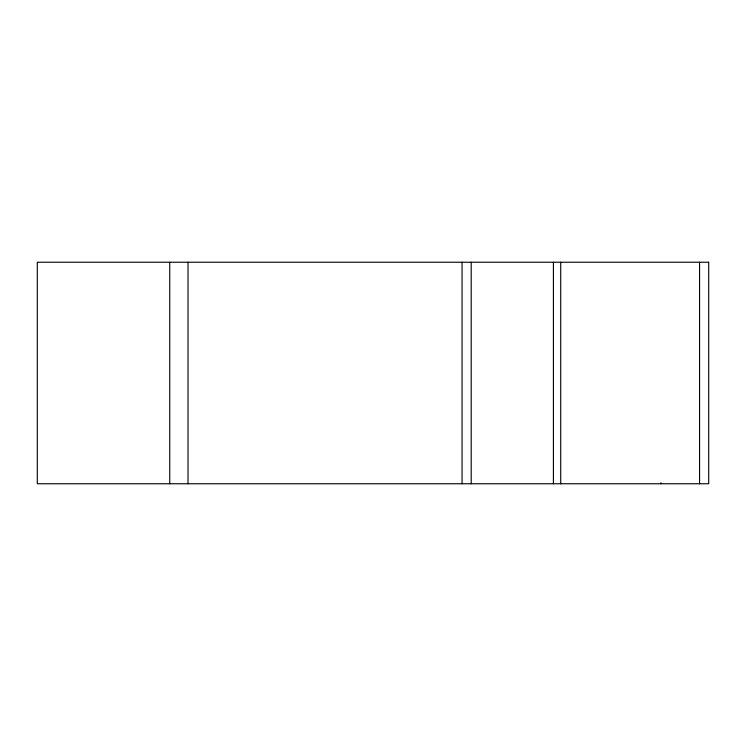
<?xml version="1.0" encoding="UTF-8"?>
<svg xmlns="http://www.w3.org/2000/svg" width="746" height="746" viewBox="0 0 746 746"><rect width="100%" height="100%" fill="white"/><g stroke="black" fill="none" stroke-linecap="round" stroke-linejoin="round"><path stroke-width="1.12" d="M699.562 262.238L699.562 483.753M660.928 482.746L660.928 483.762M560.722 262.238L560.722 483.753M553.411 262.238L553.411 483.753M471.202 262.238L471.202 483.753M462.063 262.238L462.063 483.753M188.02 262.238L188.02 483.753M169.752 262.238L169.752 483.753M708.7 262.238L37.3 262.238L37.3 483.753L708.7 483.753L708.7 262.238"/></g></svg>
